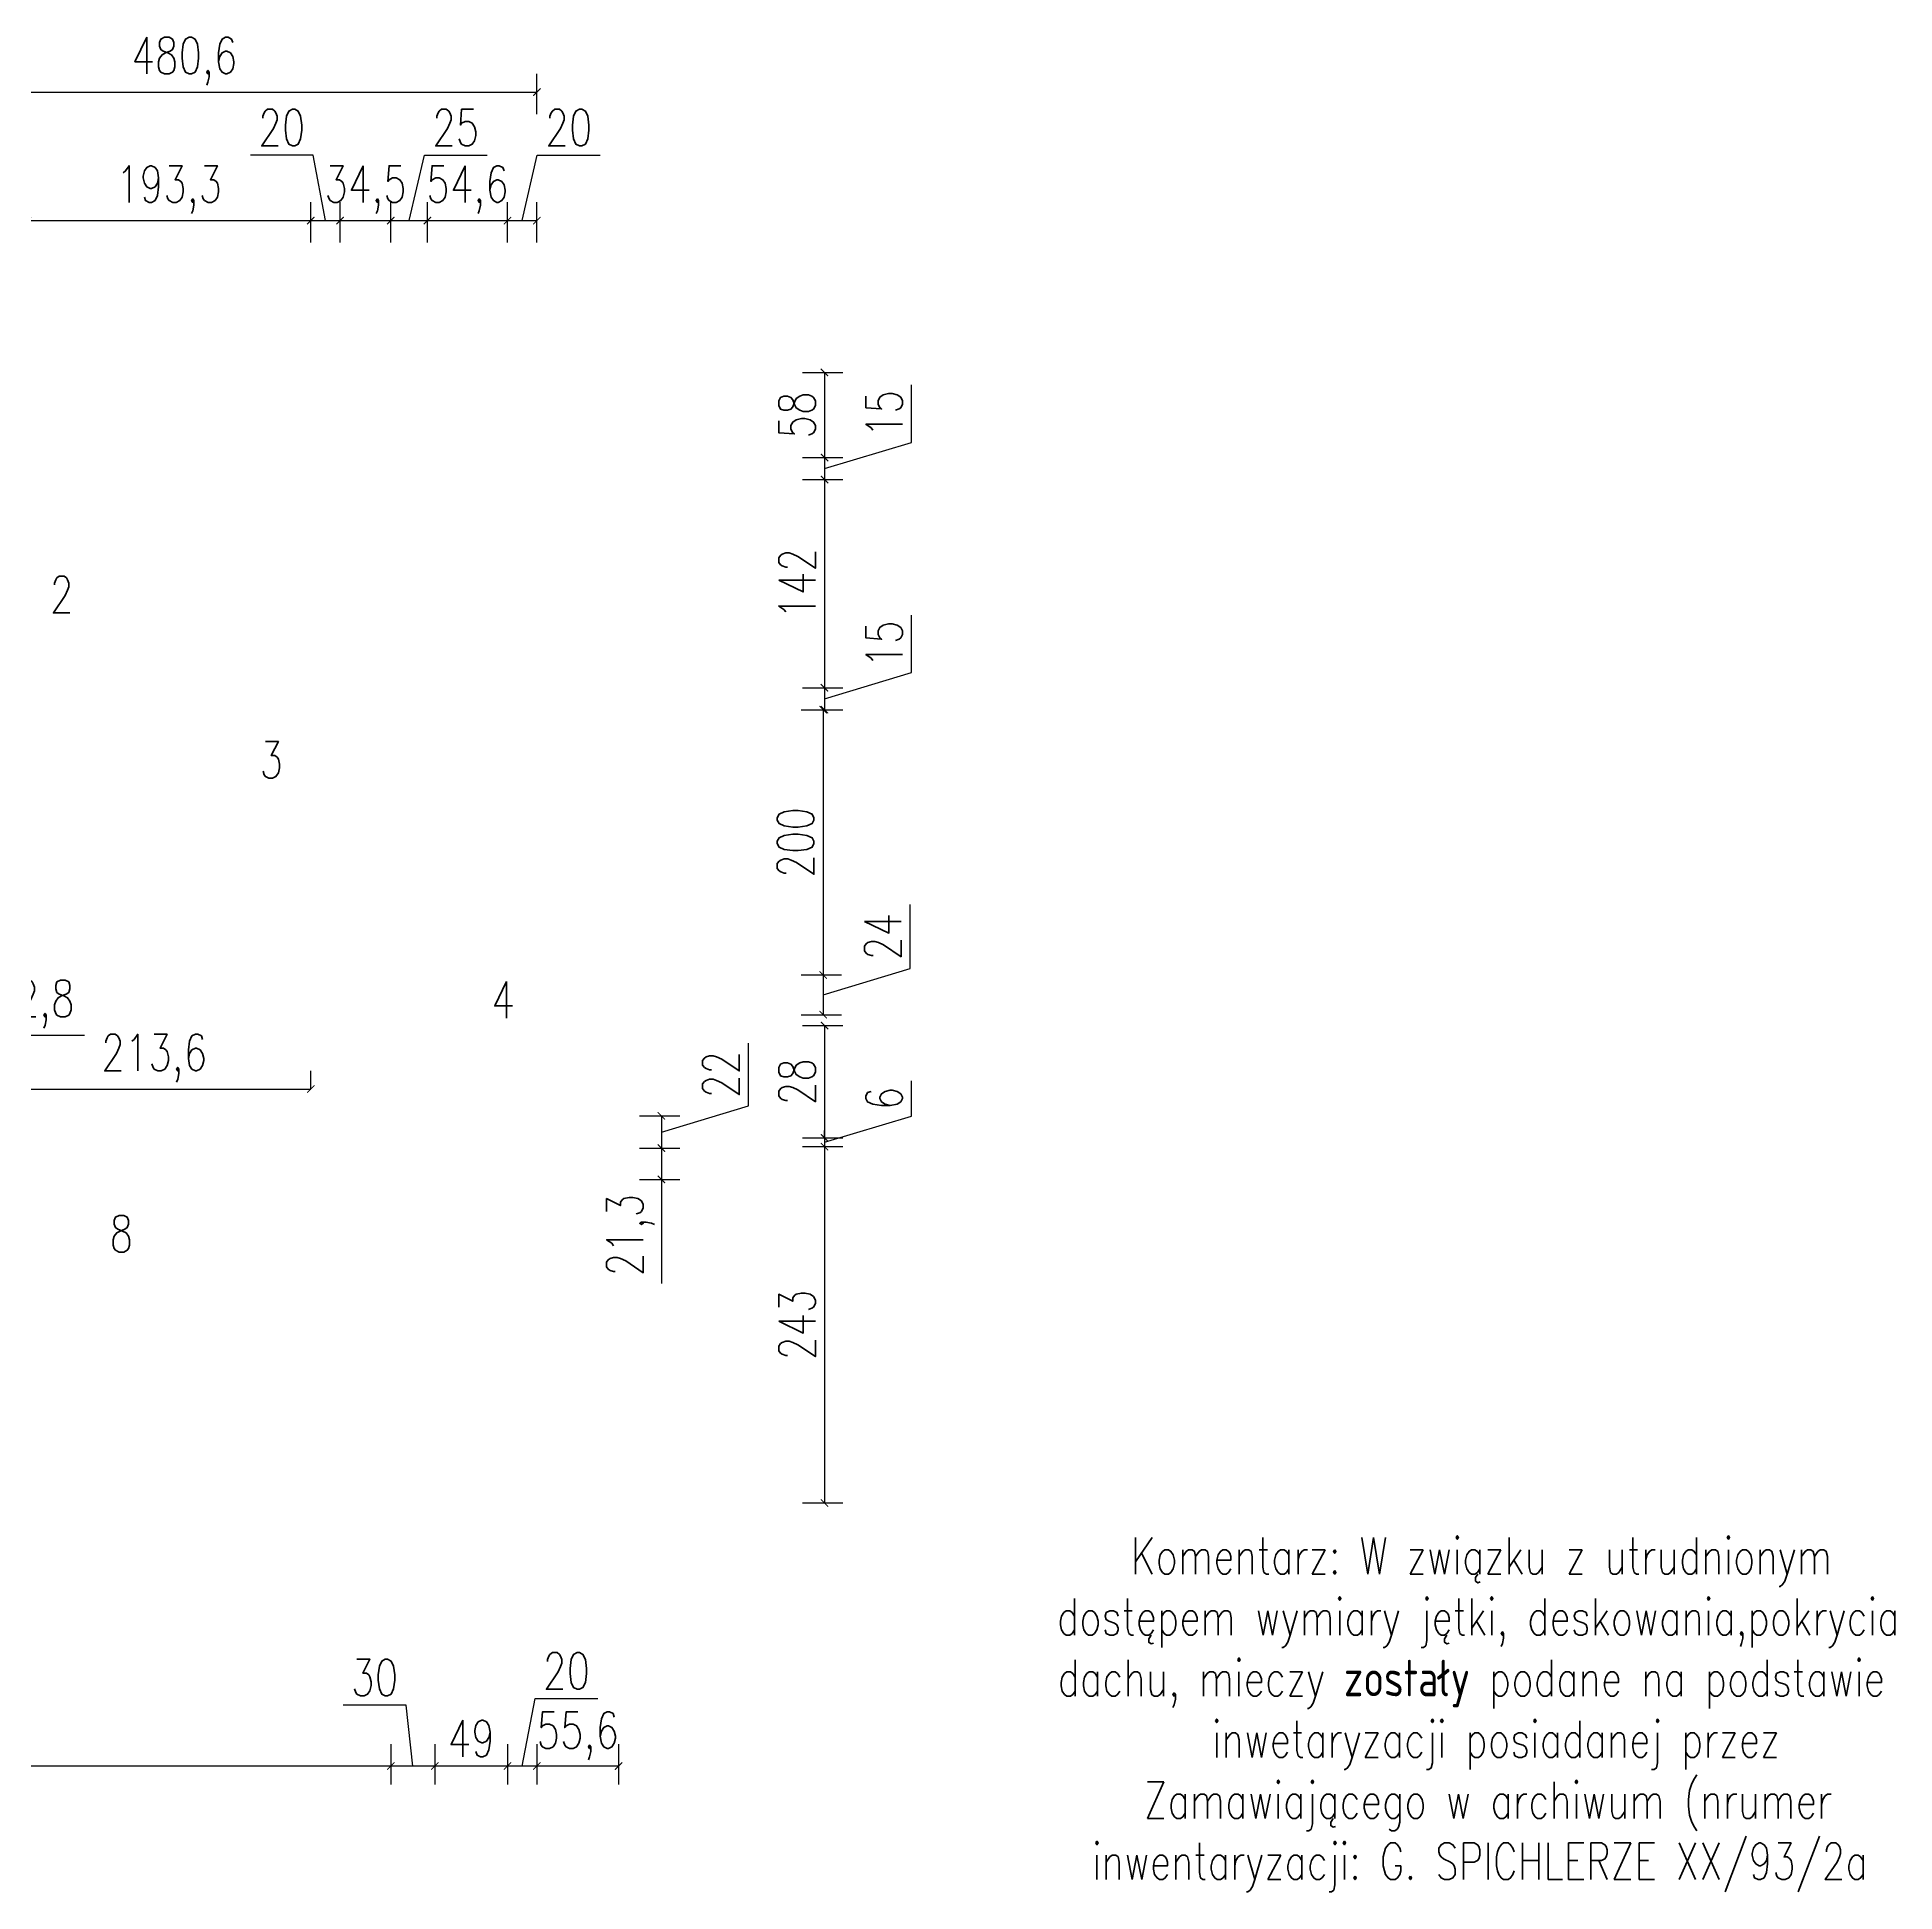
# Model space of a CAD drawing. Header units: millimetres. Extents: x -324080 to 120693, y -32448 to 53734.
# Drawn here: x -124147 to -122881, y -9667 to -8402 of the extents above; entities that cross this region are included whole.
import ezdxf

# ---------------------------------------------------------------- set-up
doc = ezdxf.new("R2010")
doc.units = ezdxf.units.MM
doc.layers.add('wymiary', color=253, linetype='Continuous', lineweight=5)
doc.styles.add('Opisowy', font='simplex.shx', dxfattribs={"width": 0.75, "height": 2.5})
doc.dimstyles.new('Opisowy', dxfattribs={"dimscale": 0, "dimtxt": 2.5, "dimasz": 0.5, "dimexe": 1.25, "dimexo": 0.625, "dimtad": 1, "dimdec": 1, "dimtxsty": 'Opisowy', "dimblk": 'ARCHTICK', "dimcen": 1, "dimadec": 0, "dimazin": 0, "dimtfac": 1, "dimtdec": 1, "dimtmove": 0, "dimatfit": 3, "dimfxl": 1.5, "dimfxlon": 1, "dimarcsym": 0})

# ---------------------------------------------------------------- blocks, each defined once
blk = doc.blocks.new('_ArchTick')
at = {"color": 0, "linetype": 'ByBlock', "const_width": 0.15}
blk.add_lwpolyline([(-0.5, -0.5), (0.5, 0.5)], dxfattribs=at)
blk = doc.blocks.new('*D109')
at = {"layer": 'Defpoints', "color": 0, "transparency": 16777216}
for p in [(-124349.4, -8630.8), (-124339.4, -8688.8), (-123610.7, -8688.8)]:
    blk.add_point(p, dxfattribs=at)
at = {"layer": 'wymiary', "color": 0, "lineweight": -2, "transparency": 16777216}
for p, q in [((-123625.7, -8630.8), (-123598.2, -8630.8)), ((-123610.7, -8630.8), (-123610.7, -8688.8)), ((-123625.7, -8688.8), (-123598.2, -8688.8))]:
    blk.add_line(p, q, dxfattribs=at)
at = {"layer": 'wymiary', "color": 0, "lineweight": -2, "transparency": 16777216, "xscale": 5, "yscale": 5, "zscale": 5}
for p, rotation in [((-123610.7, -8630.8), 90), ((-123610.7, -8688.8), 270)]:
    blk.add_blockref('_ArchTick', p, dxfattribs=dict(at, rotation=rotation))
at = {"layer": 'wymiary', "color": 0, "lineweight": 9, "transparency": 16777216, "insert": (-123629.4, -8659.8), "char_height": 25, "attachment_point": 5, "rotation": 90, "style": 'Opisowy'}
blk.add_mtext('58', dxfattribs=at)
blk = doc.blocks.new('*D110')
at = {"layer": 'Defpoints', "color": 0, "transparency": 16777216}
for p in [(-124339.4, -8688.8), (-124287.4, -8703.8), (-123610.7, -8703.8)]:
    blk.add_point(p, dxfattribs=at)
at = {"layer": 'wymiary', "color": 0, "lineweight": -2, "transparency": 16777216}
for p, q in [((-123551.3, -8678.5), (-123551.3, -8639.2)), ((-123610.7, -8696.3), (-123551.3, -8678.5)), ((-123625.7, -8688.8), (-123598.2, -8688.8)), ((-123610.7, -8688.8), (-123610.7, -8703.8)), ((-123625.7, -8703.8), (-123598.2, -8703.8))]:
    blk.add_line(p, q, dxfattribs=at)
at = {"layer": 'wymiary', "color": 0, "lineweight": -2, "transparency": 16777216, "xscale": 5, "yscale": 5, "zscale": 5}
for p, rotation in [((-123610.7, -8688.8), 90), ((-123610.7, -8703.8), 270)]:
    blk.add_blockref('_ArchTick', p, dxfattribs=dict(at, rotation=rotation))
at = {"layer": 'wymiary', "color": 0, "lineweight": 9, "transparency": 16777216, "insert": (-123570, -8658.9), "char_height": 25, "attachment_point": 5, "rotation": 90, "style": 'Opisowy'}
blk.add_mtext('15', dxfattribs=at)
blk = doc.blocks.new('*D111')
at = {"layer": 'Defpoints', "color": 0, "transparency": 16777216}
for p in [(-124287.4, -8703.8), (-124143.6, -8845.8), (-123610.7, -8845.8)]:
    blk.add_point(p, dxfattribs=at)
at = {"layer": 'wymiary', "color": 0, "lineweight": -2, "transparency": 16777216}
for p, q in [((-123625.7, -8703.8), (-123598.2, -8703.8)), ((-123610.7, -8703.8), (-123610.7, -8845.8)), ((-123625.7, -8845.8), (-123598.2, -8845.8))]:
    blk.add_line(p, q, dxfattribs=at)
at = {"layer": 'wymiary', "color": 0, "lineweight": -2, "transparency": 16777216, "xscale": 5, "yscale": 5, "zscale": 5}
for p, rotation in [((-123610.7, -8703.8), 90), ((-123610.7, -8845.8), 270)]:
    blk.add_blockref('_ArchTick', p, dxfattribs=dict(at, rotation=rotation))
at = {"layer": 'wymiary', "color": 0, "lineweight": 9, "transparency": 16777216, "insert": (-123629.4, -8774.8), "char_height": 25, "attachment_point": 5, "rotation": 90, "style": 'Opisowy'}
blk.add_mtext('142', dxfattribs=at)
blk = doc.blocks.new('*D112')
at = {"layer": 'Defpoints', "color": 0, "transparency": 16777216}
for p in [(-124143.6, -8845.8), (-124130.8, -8860.8), (-123610.7, -8860.8)]:
    blk.add_point(p, dxfattribs=at)
at = {"layer": 'wymiary', "color": 0, "lineweight": -2, "transparency": 16777216}
for p, q in [((-123551.3, -8835.5), (-123551.3, -8796.2)), ((-123610.7, -8853.3), (-123551.3, -8835.5)), ((-123625.7, -8845.8), (-123598.2, -8845.8)), ((-123610.7, -8845.8), (-123610.7, -8860.8)), ((-123625.7, -8860.8), (-123598.2, -8860.8))]:
    blk.add_line(p, q, dxfattribs=at)
at = {"layer": 'wymiary', "color": 0, "lineweight": -2, "transparency": 16777216, "xscale": 5, "yscale": 5, "zscale": 5}
for p, rotation in [((-123610.7, -8845.8), 90), ((-123610.7, -8860.8), 270)]:
    blk.add_blockref('_ArchTick', p, dxfattribs=dict(at, rotation=rotation))
at = {"layer": 'wymiary', "color": 0, "lineweight": 9, "transparency": 16777216, "insert": (-123570, -8815.9), "char_height": 25, "attachment_point": 5, "rotation": 90, "style": 'Opisowy'}
blk.add_mtext('15', dxfattribs=at)
blk = doc.blocks.new('*D113')
at = {"layer": 'Defpoints', "color": 0, "transparency": 16777216}
for p in [(-124130.8, -8860.8), (-123977.3, -9041.7), (-123611.6, -9041.7)]:
    blk.add_point(p, dxfattribs=at)
at = {"layer": 'wymiary', "color": 0, "lineweight": -2, "transparency": 16777216}
for p, q in [((-123626.6, -8860.8), (-123599.1, -8860.8)), ((-123611.6, -8860.8), (-123611.6, -9041.7)), ((-123626.6, -9041.7), (-123599.1, -9041.7))]:
    blk.add_line(p, q, dxfattribs=at)
at = {"layer": 'wymiary', "color": 0, "lineweight": -2, "transparency": 16777216, "xscale": 5, "yscale": 5, "zscale": 5}
for p, rotation in [((-123611.6, -8860.8), 90), ((-123611.6, -9041.7), 270)]:
    blk.add_blockref('_ArchTick', p, dxfattribs=dict(at, rotation=rotation))
at = {"layer": 'wymiary', "color": 0, "lineweight": 9, "transparency": 16777216, "insert": (-123630.4, -8951.3), "char_height": 25, "attachment_point": 5, "rotation": 90, "style": 'Opisowy'}
blk.add_mtext('200', dxfattribs=at)
blk = doc.blocks.new('*D114')
at = {"layer": 'Defpoints', "color": 0, "transparency": 16777216}
for p in [(-123977.3, -9041.7), (-123954.4, -9068.8), (-123611.6, -9068.8)]:
    blk.add_point(p, dxfattribs=at)
at = {"layer": 'wymiary', "color": 0, "lineweight": -2, "transparency": 16777216}
for p, q in [((-123552.3, -9037.4), (-123552.3, -8993.7)), ((-123626.6, -9041.7), (-123599.1, -9041.7)), ((-123611.6, -9055.3), (-123552.3, -9037.4)), ((-123611.6, -9041.7), (-123611.6, -9068.8)), ((-123626.6, -9068.8), (-123599.1, -9068.8))]:
    blk.add_line(p, q, dxfattribs=at)
at = {"layer": 'wymiary', "color": 0, "lineweight": -2, "transparency": 16777216, "xscale": 5, "yscale": 5, "zscale": 5}
for p, rotation in [((-123611.6, -9041.7), 90), ((-123611.6, -9068.8), 270)]:
    blk.add_blockref('_ArchTick', p, dxfattribs=dict(at, rotation=rotation))
at = {"layer": 'wymiary', "color": 0, "lineweight": 9, "transparency": 16777216, "insert": (-123571, -9015.6), "char_height": 25, "attachment_point": 5, "rotation": 90, "style": 'Opisowy'}
blk.add_mtext('24', dxfattribs=at)
blk = doc.blocks.new('*D115')
at = {"layer": 'Defpoints', "color": 0, "transparency": 16777216}
for p in [(-123940.9, -9076.2), (-123940.9, -9152.8), (-123610.7, -9152.8)]:
    blk.add_point(p, dxfattribs=at)
at = {"layer": 'wymiary', "color": 0, "lineweight": -2, "transparency": 16777216}
for p, q in [((-123625.7, -9076.2), (-123598.2, -9076.2)), ((-123610.7, -9076.2), (-123610.7, -9152.8)), ((-123625.7, -9152.8), (-123598.2, -9152.8))]:
    blk.add_line(p, q, dxfattribs=at)
at = {"layer": 'wymiary', "color": 0, "lineweight": -2, "transparency": 16777216, "xscale": 5, "yscale": 5, "zscale": 5}
for p, rotation in [((-123610.7, -9076.2), 90), ((-123610.7, -9152.8), 270)]:
    blk.add_blockref('_ArchTick', p, dxfattribs=dict(at, rotation=rotation))
at = {"layer": 'wymiary', "color": 0, "lineweight": 9, "transparency": 16777216, "insert": (-123629.4, -9114.5), "char_height": 25, "attachment_point": 5, "rotation": 90, "style": 'Opisowy'}
blk.add_mtext('28', dxfattribs=at)
blk = doc.blocks.new('*D116')
at = {"layer": 'Defpoints', "color": 0, "transparency": 16777216}
for p in [(-123940.9, -9152.8), (-123826.8, -9158.8), (-123610.7, -9158.8)]:
    blk.add_point(p, dxfattribs=at)
at = {"layer": 'wymiary', "color": 0, "lineweight": -2, "transparency": 16777216}
for p, q in [((-123551.3, -9138), (-123551.3, -9113.9)), ((-123610.7, -9155.8), (-123551.3, -9138)), ((-123625.7, -9152.8), (-123598.2, -9152.8)), ((-123610.7, -9152.8), (-123610.7, -9147.8)), ((-123610.7, -9152.8), (-123610.7, -9158.8)), ((-123610.7, -9152.8), (-123610.7, -9158.8)), ((-123625.7, -9158.8), (-123598.2, -9158.8)), ((-123610.7, -9158.8), (-123610.7, -9163.8))]:
    blk.add_line(p, q, dxfattribs=at)
at = {"layer": 'wymiary', "color": 0, "lineweight": -2, "transparency": 16777216, "xscale": 5, "yscale": 5, "zscale": 5}
for p, rotation in [((-123610.7, -9152.8), 270), ((-123610.7, -9158.8), 90)]:
    blk.add_blockref('_ArchTick', p, dxfattribs=dict(at, rotation=rotation))
at = {"layer": 'wymiary', "color": 0, "lineweight": 9, "transparency": 16777216, "insert": (-123570, -9125.9), "char_height": 25, "attachment_point": 5, "rotation": 90, "style": 'Opisowy'}
blk.add_mtext('6', dxfattribs=at)
blk = doc.blocks.new('*D117')
at = {"layer": 'Defpoints', "color": 0, "transparency": 16777216}
for p in [(-123826.8, -9158.8), (-123876.4, -9401.8), (-123610.7, -9401.8)]:
    blk.add_point(p, dxfattribs=at)
at = {"layer": 'wymiary', "color": 0, "lineweight": -2, "transparency": 16777216}
for p, q in [((-123625.7, -9158.8), (-123598.2, -9158.8)), ((-123610.7, -9158.8), (-123610.7, -9401.8)), ((-123625.7, -9401.8), (-123598.2, -9401.8))]:
    blk.add_line(p, q, dxfattribs=at)
at = {"layer": 'wymiary', "color": 0, "lineweight": -2, "transparency": 16777216, "xscale": 5, "yscale": 5, "zscale": 5}
for p, rotation in [((-123610.7, -9158.8), 90), ((-123610.7, -9401.8), 270)]:
    blk.add_blockref('_ArchTick', p, dxfattribs=dict(at, rotation=rotation))
at = {"layer": 'wymiary', "color": 0, "lineweight": 9, "transparency": 16777216, "insert": (-123629.4, -9280.3), "char_height": 25, "attachment_point": 5, "rotation": 90, "style": 'Opisowy'}
blk.add_mtext('243', dxfattribs=at)
blk = doc.blocks.new('*D118')
at = {"layer": 'Defpoints', "color": 0, "transparency": 16777216}
for p in [(-123806.8, -9137.8), (-123806.8, -9159.8), (-123721.9, -9159.8)]:
    blk.add_point(p, dxfattribs=at)
at = {"layer": 'wymiary', "color": 0, "lineweight": -2, "transparency": 16777216}
for p, q in [((-123662.5, -9131), (-123662.5, -9088.1)), ((-123721.9, -9148.8), (-123662.5, -9131)), ((-123736.9, -9137.8), (-123709.4, -9137.8)), ((-123721.9, -9137.8), (-123721.9, -9159.8)), ((-123736.9, -9159.8), (-123709.4, -9159.8))]:
    blk.add_line(p, q, dxfattribs=at)
at = {"layer": 'wymiary', "color": 0, "lineweight": -2, "transparency": 16777216, "xscale": 5, "yscale": 5, "zscale": 5}
for p, rotation in [((-123721.9, -9137.8), 90), ((-123721.9, -9159.8), 270)]:
    blk.add_blockref('_ArchTick', p, dxfattribs=dict(at, rotation=rotation))
at = {"layer": 'wymiary', "color": 0, "lineweight": 9, "transparency": 16777216, "insert": (-123681.3, -9109.6), "char_height": 25, "attachment_point": 5, "rotation": 90, "style": 'Opisowy'}
blk.add_mtext('22', dxfattribs=at)
blk = doc.blocks.new('*D119')
at = {"layer": 'Defpoints', "color": 0, "transparency": 16777216}
for p in [(-123806.8, -9238.3), (-123751.1, -9254.6), (-123806.8, -9581.2)]:
    blk.add_point(p, dxfattribs=at)
at = {"layer": 'wymiary', "color": 0, "lineweight": -2, "transparency": 16777216}
for p, q in [((-123806.8, -9566.2), (-123806.8, -9593.7)), ((-123751.1, -9566.2), (-123751.1, -9593.7)), ((-123751.1, -9581.2), (-123806.8, -9581.2))]:
    blk.add_line(p, q, dxfattribs=at)
at = {"layer": 'wymiary', "color": 0, "lineweight": -2, "transparency": 16777216, "xscale": 5, "yscale": 5, "zscale": 5, "rotation": 180}
blk.add_blockref('_ArchTick', (-123806.8, -9581.2), dxfattribs=at)
at = {"layer": 'wymiary', "color": 0, "lineweight": -2, "transparency": 16777216, "xscale": 5, "yscale": 5, "zscale": 5}
blk.add_blockref('_ArchTick', (-123751.1, -9581.2), dxfattribs=at)
at = {"layer": 'wymiary', "color": 0, "lineweight": 9, "transparency": 16777216, "insert": (-123778.9, -9560.6), "char_height": 25, "attachment_point": 5, "style": 'Opisowy'}
blk.add_mtext('55,6', dxfattribs=at)
blk = doc.blocks.new('*D120')
at = {"layer": 'Defpoints', "color": 0, "transparency": 16777216}
for p in [(-123826.8, -9238.3), (-123806.8, -9238.3), (-123826.8, -9581.2)]:
    blk.add_point(p, dxfattribs=at)
at = {"layer": 'wymiary', "color": 0, "lineweight": -2, "transparency": 16777216}
for p, q in [((-123816.8, -9581.2), (-123808, -9535.1)), ((-123808, -9535.1), (-123765.2, -9535.1)), ((-123826.8, -9566.2), (-123826.8, -9593.7)), ((-123806.8, -9566.2), (-123806.8, -9593.7)), ((-123806.8, -9581.2), (-123826.8, -9581.2))]:
    blk.add_line(p, q, dxfattribs=at)
at = {"layer": 'wymiary', "color": 0, "lineweight": -2, "transparency": 16777216, "xscale": 5, "yscale": 5, "zscale": 5, "rotation": 180}
blk.add_blockref('_ArchTick', (-123826.8, -9581.2), dxfattribs=at)
at = {"layer": 'wymiary', "color": 0, "lineweight": -2, "transparency": 16777216, "xscale": 5, "yscale": 5, "zscale": 5}
blk.add_blockref('_ArchTick', (-123806.8, -9581.2), dxfattribs=at)
at = {"layer": 'wymiary', "color": 0, "lineweight": 9, "transparency": 16777216, "insert": (-123786.6, -9516.4), "char_height": 25, "attachment_point": 5, "style": 'Opisowy'}
blk.add_mtext('20', dxfattribs=at)
blk = doc.blocks.new('*D121')
at = {"layer": 'Defpoints', "color": 0, "transparency": 16777216}
for p in [(-123826.8, -9238.3), (-123876.4, -9475.3), (-123876.4, -9581.2)]:
    blk.add_point(p, dxfattribs=at)
at = {"layer": 'wymiary', "color": 0, "lineweight": -2, "transparency": 16777216}
for p, q in [((-123876.4, -9566.2), (-123876.4, -9593.7)), ((-123826.8, -9566.2), (-123826.8, -9593.7)), ((-123826.8, -9581.2), (-123876.4, -9581.2))]:
    blk.add_line(p, q, dxfattribs=at)
at = {"layer": 'wymiary', "color": 0, "lineweight": -2, "transparency": 16777216, "xscale": 5, "yscale": 5, "zscale": 5, "rotation": 180}
blk.add_blockref('_ArchTick', (-123876.4, -9581.2), dxfattribs=at)
at = {"layer": 'wymiary', "color": 0, "lineweight": -2, "transparency": 16777216, "xscale": 5, "yscale": 5, "zscale": 5}
blk.add_blockref('_ArchTick', (-123826.8, -9581.2), dxfattribs=at)
at = {"layer": 'wymiary', "color": 0, "lineweight": 9, "transparency": 16777216, "insert": (-123851.6, -9562.4), "char_height": 25, "attachment_point": 5, "style": 'Opisowy'}
blk.add_mtext('49', dxfattribs=at)
blk = doc.blocks.new('*D122')
at = {"layer": 'Defpoints', "color": 0, "transparency": 16777216}
for p in [(-123906.4, -9481.3), (-123876.4, -9475.3), (-123906.4, -9581.2)]:
    blk.add_point(p, dxfattribs=at)
at = {"layer": 'wymiary', "color": 0, "lineweight": -2, "transparency": 16777216}
for p, q in [((-123895.9, -9539.7), (-123938.8, -9539.7)), ((-123891.4, -9581.2), (-123895.9, -9539.7)), ((-123906.4, -9566.2), (-123906.4, -9593.7)), ((-123876.4, -9566.2), (-123876.4, -9593.7)), ((-123876.4, -9581.2), (-123906.4, -9581.2))]:
    blk.add_line(p, q, dxfattribs=at)
at = {"layer": 'wymiary', "color": 0, "lineweight": -2, "transparency": 16777216, "xscale": 5, "yscale": 5, "zscale": 5, "rotation": 180}
blk.add_blockref('_ArchTick', (-123906.4, -9581.2), dxfattribs=at)
at = {"layer": 'wymiary', "color": 0, "lineweight": -2, "transparency": 16777216, "xscale": 5, "yscale": 5, "zscale": 5}
blk.add_blockref('_ArchTick', (-123876.4, -9581.2), dxfattribs=at)
at = {"layer": 'wymiary', "color": 0, "lineweight": 9, "transparency": 16777216, "insert": (-123917.4, -9520.9), "char_height": 25, "attachment_point": 5, "style": 'Opisowy'}
blk.add_mtext('30', dxfattribs=at)
blk = doc.blocks.new('*D123')
at = {"layer": 'Defpoints', "color": 0, "transparency": 16777216}
for p in [(-124798.6, -9478.3), (-123906.4, -9481.3), (-124798.6, -9581.2)]:
    blk.add_point(p, dxfattribs=at)
at = {"layer": 'wymiary', "color": 0, "lineweight": -2, "transparency": 16777216}
for p, q in [((-124798.6, -9566.2), (-124798.6, -9593.7)), ((-123906.4, -9566.2), (-123906.4, -9593.7)), ((-123906.4, -9581.2), (-124798.6, -9581.2))]:
    blk.add_line(p, q, dxfattribs=at)
at = {"layer": 'wymiary', "color": 0, "lineweight": -2, "transparency": 16777216, "xscale": 5, "yscale": 5, "zscale": 5, "rotation": 180}
blk.add_blockref('_ArchTick', (-124798.6, -9581.2), dxfattribs=at)
at = {"layer": 'wymiary', "color": 0, "lineweight": -2, "transparency": 16777216, "xscale": 5, "yscale": 5, "zscale": 5}
blk.add_blockref('_ArchTick', (-123906.4, -9581.2), dxfattribs=at)
at = {"layer": 'wymiary', "color": 0, "lineweight": 9, "transparency": 16777216, "insert": (-124352.5, -9560), "char_height": 25, "attachment_point": 5, "style": 'Opisowy'}
blk.add_mtext('892,3', dxfattribs=at)
blk = doc.blocks.new('*D125')
at = {"layer": 'Defpoints', "color": 0, "transparency": 16777216}
for p in [(-123806.8, -9159.8), (-123751.1, -9181.1), (-123721.9, -9181.1)]:
    blk.add_point(p, dxfattribs=at)
at = {"layer": 'wymiary', "color": 0, "lineweight": -2, "transparency": 16777216}
for p, q in [((-123736.9, -9159.8), (-123709.4, -9159.8)), ((-123721.9, -9159.8), (-123721.9, -9181.1)), ((-123736.9, -9181.1), (-123709.4, -9181.1)), ((-123721.9, -9181.1), (-123721.9, -9252.1))]:
    blk.add_line(p, q, dxfattribs=at)
at = {"layer": 'wymiary', "color": 0, "lineweight": -2, "transparency": 16777216, "xscale": 5, "yscale": 5, "zscale": 5}
for p, rotation in [((-123721.9, -9159.8), 90), ((-123721.9, -9181.1), 270)]:
    blk.add_blockref('_ArchTick', p, dxfattribs=dict(at, rotation=rotation))
at = {"layer": 'wymiary', "color": 0, "lineweight": 9, "transparency": 16777216, "insert": (-123743, -9219.1), "char_height": 25, "attachment_point": 5, "rotation": 90, "style": 'Opisowy'}
blk.add_mtext('21,3', dxfattribs=at)
blk = doc.blocks.new('*D643')
at = {"layer": 'Defpoints', "color": 0, "transparency": 16777216}
for p in [(-124174.5, -9119.5), (-124174.5, -9163.8), (-124217.3, -9173.8)]:
    blk.add_point(p, dxfattribs=at)
at = {"layer": 'wymiary', "color": 0, "lineweight": -2, "transparency": 16777216}
for p, q in [((-124195.9, -9119.5), (-124184.9, -9082.7)), ((-124184.9, -9082.7), (-124115.2, -9082.7)), ((-124217.3, -9134.5), (-124217.3, -9107)), ((-124174.5, -9134.5), (-124174.5, -9107)), ((-124217.3, -9119.5), (-124174.5, -9119.5))]:
    blk.add_line(p, q, dxfattribs=at)
at = {"layer": 'wymiary', "color": 0, "lineweight": -2, "transparency": 16777216, "xscale": 5, "yscale": 5, "zscale": 5, "rotation": 180}
blk.add_blockref('_ArchTick', (-124217.3, -9119.5), dxfattribs=at)
at = {"layer": 'wymiary', "color": 0, "lineweight": -2, "transparency": 16777216, "xscale": 5, "yscale": 5, "zscale": 5}
blk.add_blockref('_ArchTick', (-124174.5, -9119.5), dxfattribs=at)
at = {"layer": 'wymiary', "color": 0, "transparency": 16777216, "insert": (-124150.1, -9061.6), "char_height": 25, "attachment_point": 5, "style": 'Opisowy'}
blk.add_mtext('42,8', dxfattribs=at)
blk = doc.blocks.new('*D644')
at = {"layer": 'Defpoints', "color": 0, "transparency": 16777216}
for p in [(-123960.9, -9119.5), (-123960.9, -9119.5), (-124174.5, -9163.8)]:
    blk.add_point(p, dxfattribs=at)
at = {"layer": 'wymiary', "color": 0, "lineweight": -2, "transparency": 16777216}
for p, q in [((-124174.5, -9134.5), (-124174.5, -9107)), ((-123960.9, -9119.5), (-123960.9, -9107)), ((-124174.5, -9119.5), (-123960.9, -9119.5))]:
    blk.add_line(p, q, dxfattribs=at)
at = {"layer": 'wymiary', "color": 0, "lineweight": -2, "transparency": 16777216, "xscale": 5, "yscale": 5, "zscale": 5, "rotation": 180}
blk.add_blockref('_ArchTick', (-124174.5, -9119.5), dxfattribs=at)
at = {"layer": 'wymiary', "color": 0, "lineweight": -2, "transparency": 16777216, "xscale": 5, "yscale": 5, "zscale": 5}
blk.add_blockref('_ArchTick', (-123960.9, -9119.5), dxfattribs=at)
at = {"layer": 'wymiary', "color": 0, "transparency": 16777216, "insert": (-124067.7, -9098.4), "char_height": 25, "attachment_point": 5, "style": 'Opisowy'}
blk.add_mtext('213,6', dxfattribs=at)
blk = doc.blocks.new('*D656')
at = {"layer": 'Defpoints', "color": 0, "transparency": 16777216}
for p in [(-123960.9, -8527.2), (-124154.2, -8860.8), (-123960.9, -9088.6)]:
    blk.add_point(p, dxfattribs=at)
at = {"layer": 'wymiary', "color": 0, "lineweight": -2, "transparency": 16777216}
for p, q in [((-124154.2, -8542.2), (-124154.2, -8514.7)), ((-123960.9, -8542.2), (-123960.9, -8514.7)), ((-124154.2, -8527.2), (-123960.9, -8527.2))]:
    blk.add_line(p, q, dxfattribs=at)
at = {"layer": 'wymiary', "color": 0, "lineweight": -2, "transparency": 16777216, "xscale": 5, "yscale": 5, "zscale": 5, "rotation": 180}
blk.add_blockref('_ArchTick', (-124154.2, -8527.2), dxfattribs=at)
at = {"layer": 'wymiary', "color": 0, "lineweight": -2, "transparency": 16777216, "xscale": 5, "yscale": 5, "zscale": 5}
blk.add_blockref('_ArchTick', (-123960.9, -8527.2), dxfattribs=at)
at = {"layer": 'wymiary', "color": 0, "transparency": 16777216, "insert": (-124057.5, -8506.1), "char_height": 25, "attachment_point": 5, "style": 'Opisowy'}
blk.add_mtext('193,3', dxfattribs=at)
blk = doc.blocks.new('*D657')
at = {"layer": 'Defpoints', "color": 0, "transparency": 16777216}
for p in [(-123940.9, -8527.2), (-123960.9, -9088.6), (-123940.9, -9084.7)]:
    blk.add_point(p, dxfattribs=at)
at = {"layer": 'wymiary', "color": 0, "lineweight": -2, "transparency": 16777216}
for p, q in [((-123959.3, -8482.6), (-124002.1, -8482.6)), ((-123950.9, -8527.2), (-123959.3, -8482.6)), ((-123960.9, -8542.2), (-123960.9, -8514.7)), ((-123940.9, -8542.2), (-123940.9, -8514.7)), ((-123960.9, -8527.2), (-123940.9, -8527.2))]:
    blk.add_line(p, q, dxfattribs=at)
at = {"layer": 'wymiary', "color": 0, "lineweight": -2, "transparency": 16777216, "xscale": 5, "yscale": 5, "zscale": 5, "rotation": 180}
blk.add_blockref('_ArchTick', (-123960.9, -8527.2), dxfattribs=at)
at = {"layer": 'wymiary', "color": 0, "lineweight": -2, "transparency": 16777216, "xscale": 5, "yscale": 5, "zscale": 5}
blk.add_blockref('_ArchTick', (-123940.9, -8527.2), dxfattribs=at)
at = {"layer": 'wymiary', "color": 0, "transparency": 16777216, "insert": (-123980.7, -8463.8), "char_height": 25, "attachment_point": 5, "style": 'Opisowy'}
blk.add_mtext('20', dxfattribs=at)
blk = doc.blocks.new('*D658')
at = {"layer": 'Defpoints', "color": 0, "transparency": 16777216}
for p in [(-123906.4, -8527.2), (-123940.9, -9084.7), (-123906.4, -9150.3)]:
    blk.add_point(p, dxfattribs=at)
at = {"layer": 'wymiary', "color": 0, "lineweight": -2, "transparency": 16777216}
for p, q in [((-123940.9, -8542.2), (-123940.9, -8514.7)), ((-123906.4, -8542.2), (-123906.4, -8514.7)), ((-123940.9, -8527.2), (-123906.4, -8527.2))]:
    blk.add_line(p, q, dxfattribs=at)
at = {"layer": 'wymiary', "color": 0, "lineweight": -2, "transparency": 16777216, "xscale": 5, "yscale": 5, "zscale": 5, "rotation": 180}
blk.add_blockref('_ArchTick', (-123940.9, -8527.2), dxfattribs=at)
at = {"layer": 'wymiary', "color": 0, "lineweight": -2, "transparency": 16777216, "xscale": 5, "yscale": 5, "zscale": 5}
blk.add_blockref('_ArchTick', (-123906.4, -8527.2), dxfattribs=at)
at = {"layer": 'wymiary', "color": 0, "transparency": 16777216, "insert": (-123923.6, -8506.1), "char_height": 25, "attachment_point": 5, "style": 'Opisowy'}
blk.add_mtext('34,5', dxfattribs=at)
blk = doc.blocks.new('*D659')
at = {"layer": 'Defpoints', "color": 0, "transparency": 16777216}
for p in [(-123881.4, -8527.2), (-123906.4, -9150.3), (-123881.4, -9147.8)]:
    blk.add_point(p, dxfattribs=at)
at = {"layer": 'wymiary', "color": 0, "lineweight": -2, "transparency": 16777216}
for p, q in [((-123893.9, -8527.2), (-123883.5, -8482.6)), ((-123883.5, -8482.6), (-123840.7, -8482.6)), ((-123906.4, -8542.2), (-123906.4, -8514.7)), ((-123881.4, -8542.2), (-123881.4, -8514.7)), ((-123906.4, -8527.2), (-123881.4, -8527.2))]:
    blk.add_line(p, q, dxfattribs=at)
at = {"layer": 'wymiary', "color": 0, "lineweight": -2, "transparency": 16777216, "xscale": 5, "yscale": 5, "zscale": 5, "rotation": 180}
blk.add_blockref('_ArchTick', (-123906.4, -8527.2), dxfattribs=at)
at = {"layer": 'wymiary', "color": 0, "lineweight": -2, "transparency": 16777216, "xscale": 5, "yscale": 5, "zscale": 5}
blk.add_blockref('_ArchTick', (-123881.4, -8527.2), dxfattribs=at)
at = {"layer": 'wymiary', "color": 0, "transparency": 16777216, "insert": (-123862.1, -8463.8), "char_height": 25, "attachment_point": 5, "style": 'Opisowy'}
blk.add_mtext('25', dxfattribs=at)
blk = doc.blocks.new('*D660')
at = {"layer": 'Defpoints', "color": 0, "transparency": 16777216}
for p in [(-123826.8, -8527.2), (-123881.4, -9147.8), (-123826.8, -9147.8)]:
    blk.add_point(p, dxfattribs=at)
at = {"layer": 'wymiary', "color": 0, "lineweight": -2, "transparency": 16777216}
for p, q in [((-123881.4, -8542.2), (-123881.4, -8514.7)), ((-123826.8, -8542.2), (-123826.8, -8514.7)), ((-123881.4, -8527.2), (-123826.8, -8527.2))]:
    blk.add_line(p, q, dxfattribs=at)
at = {"layer": 'wymiary', "color": 0, "lineweight": -2, "transparency": 16777216, "xscale": 5, "yscale": 5, "zscale": 5, "rotation": 180}
blk.add_blockref('_ArchTick', (-123881.4, -8527.2), dxfattribs=at)
at = {"layer": 'wymiary', "color": 0, "lineweight": -2, "transparency": 16777216, "xscale": 5, "yscale": 5, "zscale": 5}
blk.add_blockref('_ArchTick', (-123826.8, -8527.2), dxfattribs=at)
at = {"layer": 'wymiary', "color": 0, "transparency": 16777216, "insert": (-123854.1, -8506.1), "char_height": 25, "attachment_point": 5, "style": 'Opisowy'}
blk.add_mtext('54,6', dxfattribs=at)
blk = doc.blocks.new('*D661')
at = {"layer": 'Defpoints', "color": 0, "transparency": 16777216}
for p in [(-123806.8, -8527.2), (-123826.8, -9147.8), (-123806.8, -9150.3)]:
    blk.add_point(p, dxfattribs=at)
at = {"layer": 'wymiary', "color": 0, "lineweight": -2, "transparency": 16777216}
for p, q in [((-123816.8, -8527.2), (-123806.5, -8482.6)), ((-123806.5, -8482.6), (-123763.6, -8482.6)), ((-123826.8, -8542.2), (-123826.8, -8514.7)), ((-123806.8, -8542.2), (-123806.8, -8514.7)), ((-123826.8, -8527.2), (-123806.8, -8527.2))]:
    blk.add_line(p, q, dxfattribs=at)
at = {"layer": 'wymiary', "color": 0, "lineweight": -2, "transparency": 16777216, "xscale": 5, "yscale": 5, "zscale": 5, "rotation": 180}
blk.add_blockref('_ArchTick', (-123826.8, -8527.2), dxfattribs=at)
at = {"layer": 'wymiary', "color": 0, "lineweight": -2, "transparency": 16777216, "xscale": 5, "yscale": 5, "zscale": 5}
blk.add_blockref('_ArchTick', (-123806.8, -8527.2), dxfattribs=at)
at = {"layer": 'wymiary', "color": 0, "transparency": 16777216, "insert": (-123785, -8463.8), "char_height": 25, "attachment_point": 5, "style": 'Opisowy'}
blk.add_mtext('20', dxfattribs=at)
blk = doc.blocks.new('*D663')
at = {"layer": 'Defpoints', "color": 0, "transparency": 16777216}
for p in [(-123806.8, -8439.6), (-124287.4, -8703.8), (-123806.8, -9137.8)]:
    blk.add_point(p, dxfattribs=at)
at = {"layer": 'wymiary', "color": 0, "lineweight": -2, "transparency": 16777216}
for p, q in [((-124287.4, -8454.6), (-124287.4, -8427.1)), ((-123806.8, -8454.6), (-123806.8, -8427.1)), ((-124287.4, -8439.6), (-123806.8, -8439.6))]:
    blk.add_line(p, q, dxfattribs=at)
at = {"layer": 'wymiary', "color": 0, "lineweight": -2, "transparency": 16777216, "xscale": 5, "yscale": 5, "zscale": 5, "rotation": 180}
blk.add_blockref('_ArchTick', (-124287.4, -8439.6), dxfattribs=at)
at = {"layer": 'wymiary', "color": 0, "lineweight": -2, "transparency": 16777216, "xscale": 5, "yscale": 5, "zscale": 5}
blk.add_blockref('_ArchTick', (-123806.8, -8439.6), dxfattribs=at)
at = {"layer": 'wymiary', "color": 0, "transparency": 16777216, "insert": (-124047.1, -8418.5), "char_height": 25, "attachment_point": 5, "style": 'Opisowy'}
blk.add_mtext('480,6', dxfattribs=at)

msp = doc.modelspace()

# ---------------------------------------------------------------- texts
at = {"lineweight": 20, "char_height": 25, "style": 'Opisowy'}
for s, insert, width, attachment_point in [('\\pi17.45021;2', (-124156.27, -8769.74), 47.4004, 1), ('\\pi17.45021;3', (-124013.36, -8882.52), 47.4004, 1), ('\\pi17.00378;4', (-123854.89, -9046.1), 47.4004, 1), ('\\pi17.45021;8', (-124115.54, -9230.65), 47.4004, 7), ('\\pi59.14463;Komentarz: W związku z utrudnionym \\P\\pi8.6982;dostępem wymiary jętki, deskowania,pokrycia \\P\\pi9.14463;dachu, mieczy zostały podane na podstawie \\P\\pi114.50177;inwetaryzacji posiadanej przez \\P\\pi68.0732;Zamawiającego w archiwum (nrumer \\P\\pi32.80534;inwentaryzacji: G. SPICHLERZE XX/93/2a ', (-123461.01, -9425.33), 661.1464, 1)]:
    msp.add_mtext(s, dxfattribs=dict(at, insert=insert, width=width, attachment_point=attachment_point))

# ---------------------------------------------------------------- dimensions: what is measured, and where the dimension line sits
at = {"layer": 'wymiary'}
for base, p1, p2, picture, middle in [((-123806.7636, -8439.6249), (-124287.409, -8703.8081), (-123806.7636, -9137.8081), '*D663', (-124047.0863, -8418.494)), ((-123960.88, -8527.2), (-124154.17, -8860.81), (-123960.88, -9088.57), '*D656', (-124057.52, -8506.07)), ((-124174.49, -9119.49), (-124217.33, -9173.81), (-124174.49, -9163.81), '*D643', (-124178.63, -9061.6)), ((-123960.88, -9119.49), (-124174.49, -9163.81), (-123960.88, -9119.49), '*D644', (-124067.68, -9098.35))]:
    dim = msp.add_linear_dim(base=base, p1=p1, p2=p2, dimstyle='Opisowy', dxfattribs=at)
    dim.commit()
    dim.dimension.update_dxf_attribs({"geometry": picture, "text_midpoint": middle})
for base, p1, p2, picture, middle in [((-123940.88, -8527.2), (-123960.88, -9088.57), (-123940.88, -9084.66), '*D657', (-123965.51, -8482.56)), ((-123881.36, -8527.2), (-123906.36, -9150.31), (-123881.36, -9147.81), '*D659', (-123877.3, -8482.56)), ((-123806.76, -8527.2), (-123826.76, -9147.81), (-123806.76, -9150.31), '*D661', (-123800.2, -8482.56)), ((-123906.36, -8527.2), (-123940.88, -9084.66), (-123906.36, -9150.31), '*D658', (-123923.62, -8527.2)), ((-123826.76, -8527.2), (-123881.36, -9147.81), (-123826.76, -9147.81), '*D660', (-123854.06, -8527.2))]:
    dim = msp.add_linear_dim(base=base, p1=p1, p2=p2, dimstyle='Opisowy', dxfattribs=at)
    dim.commit()
    dim.dimension.update_dxf_attribs({"geometry": picture, "text_midpoint": middle, "dimtype": 160})
at = {"layer": 'wymiary', "lineweight": 9}
for base, p1, p2, picture, middle in [((-123610.66, -8688.81), (-124349.36, -8630.81), (-124339.36, -8688.81), '*D109', (-123629.41, -8659.81)), ((-123610.66, -8703.81), (-124339.36, -8688.81), (-124287.41, -8703.81), '*D110', (-123570.03, -8672.25)), ((-123610.66, -8845.81), (-124287.41, -8703.81), (-124143.58, -8845.81), '*D111', (-123629.41, -8774.81)), ((-123610.66, -8860.81), (-124143.58, -8845.81), (-124130.85, -8860.81), '*D112', (-123570.03, -8829.25)), ((-123721.91, -9159.81), (-123806.76, -9137.81), (-123806.76, -9159.81), '*D118', (-123681.29, -9124.75)), ((-123610.66, -9158.81), (-123940.88, -9152.81), (-123826.76, -9158.81), '*D116', (-123570.03, -9131.75)), ((-123610.66, -9401.81), (-123826.76, -9158.81), (-123876.36, -9401.81), '*D117', (-123629.41, -9280.31)), ((-123721.9116, -9181.0612), (-123806.7636, -9159.8081), (-123751.1183, -9181.0612), '*D125', (-123743.0426, -9219.0969))]:
    dim = msp.add_linear_dim(base=base, p1=p1, p2=p2, angle=270, dimstyle='Opisowy', dxfattribs=at)
    dim.commit()
    dim.dimension.update_dxf_attribs({"geometry": picture, "text_midpoint": middle})
for base, p1, p2, text, picture, middle in [((-123611.64, -9041.73), (-124130.85, -8860.81), (-123977.31, -9041.73), '200', '*D113', (-123630.39, -8951.27)), ((-123611.64, -9068.77), (-123977.31, -9041.73), (-123954.36, -9068.77), '24', '*D114', (-123571.01, -9031.19)), ((-123610.66, -9152.81), (-123940.88, -9076.22), (-123940.88, -9152.81), '28', '*D115', (-123629.41, -9114.51))]:
    dim = msp.add_linear_dim(base=base, p1=p1, p2=p2, angle=270, text=text, dimstyle='Opisowy', dxfattribs=at)
    dim.commit()
    dim.dimension.update_dxf_attribs({"geometry": picture, "text_midpoint": middle})
dim = msp.add_linear_dim(base=(-123876.36, -9581.16), p1=(-123826.76, -9238.31), p2=(-123876.36, -9475.31), text='49', dimstyle='Opisowy', dxfattribs=at)
dim.commit()
dim.dimension.update_dxf_attribs({"geometry": '*D121', "text_midpoint": (-123851.56, -9581.16), "dimtype": 160})
for base, p1, p2, picture, middle in [((-123826.76, -9581.16), (-123806.76, -9238.31), (-123826.76, -9238.31), '*D120', (-123801.79, -9535.1)), ((-123806.76, -9581.16), (-123751.12, -9254.56), (-123806.76, -9238.31), '*D119', (-123778.94, -9560.58)), ((-123906.36, -9581.16), (-123876.36, -9475.31), (-123906.36, -9481.31), '*D122', (-123902.18, -9539.67))]:
    dim = msp.add_linear_dim(base=base, p1=p1, p2=p2, dimstyle='Opisowy', dxfattribs=at)
    dim.commit()
    dim.dimension.update_dxf_attribs({"geometry": picture, "text_midpoint": middle, "dimtype": 160})
dim = msp.add_linear_dim(base=(-124798.62, -9581.16), p1=(-123906.36, -9481.31), p2=(-124798.62, -9478.31), dimstyle='Opisowy', dxfattribs=at)
dim.commit()
dim.dimension.update_dxf_attribs({"geometry": '*D123', "text_midpoint": (-124352.49, -9560.03)})

doc.saveas('drawing.dxf')
